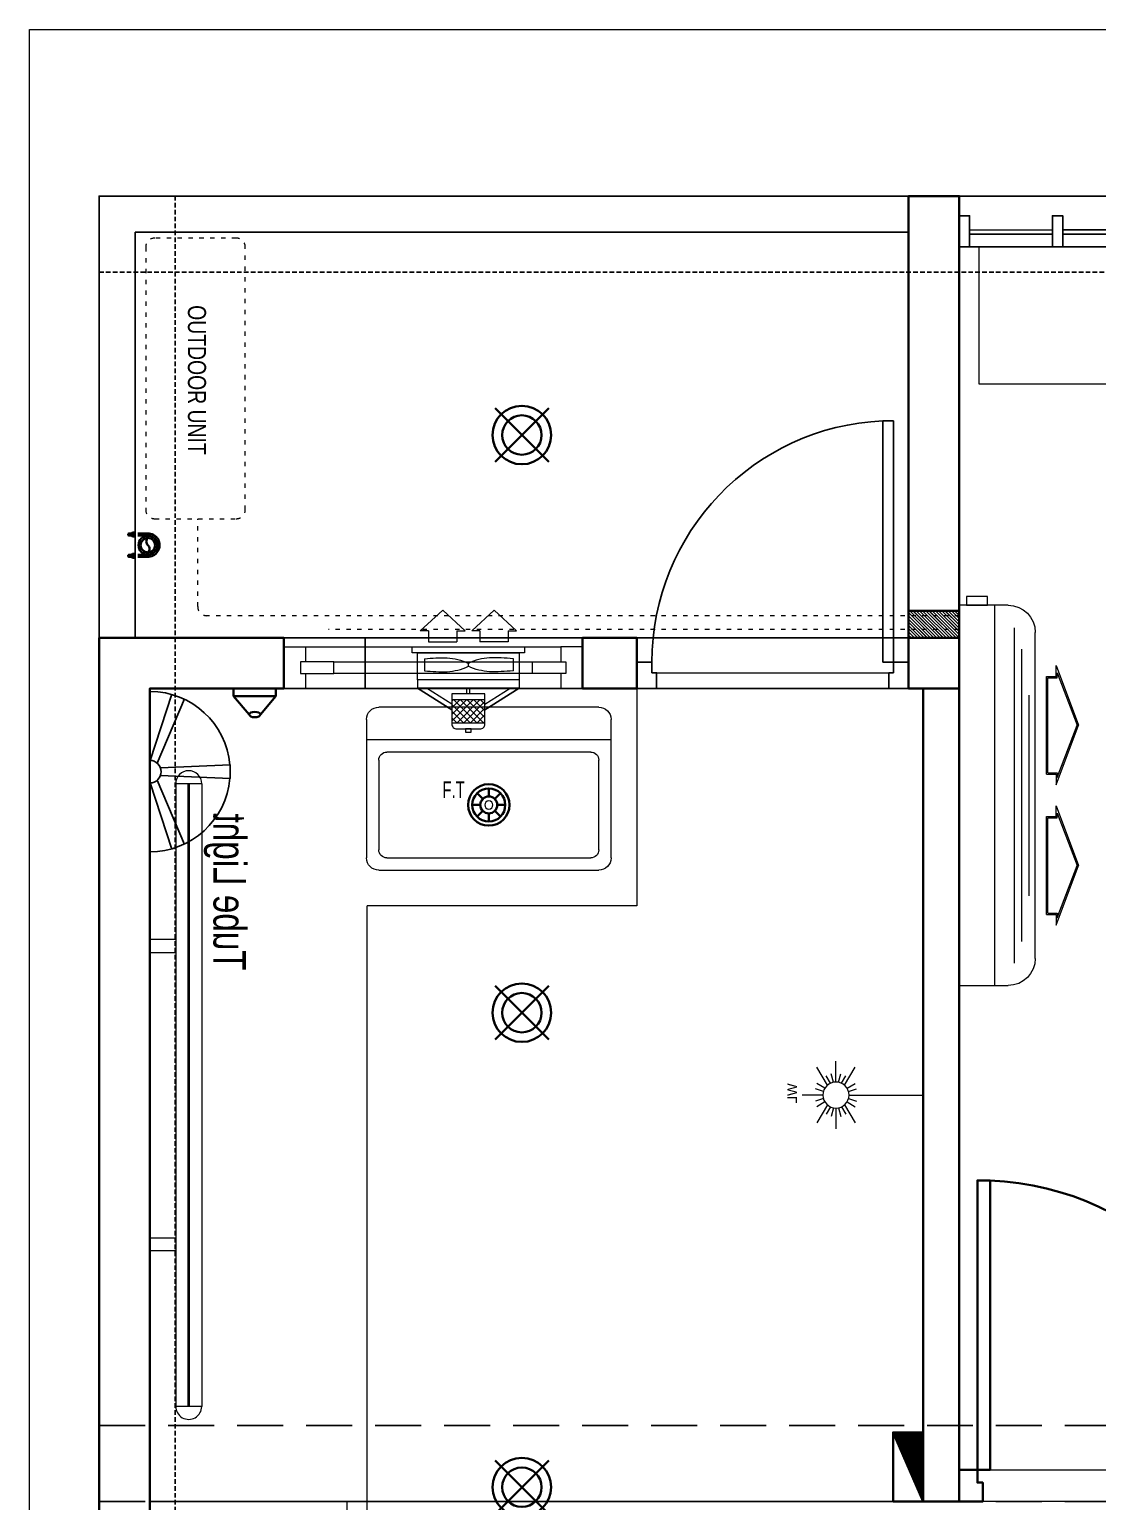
# Model space of a CAD drawing. Header units: millimetres. Extents: x 27934 to 36193, y -8056 to 1263.
# Drawn here: x 27934 to 30883, y -2802 to 1263 of the extents above; entities that cross this region are included whole.
import ezdxf

# ---------------------------------------------------------------- set-up
doc = ezdxf.new("R2010")
doc.units = ezdxf.units.MM
doc.header["$MEASUREMENT"] = 0
for name, pattern in [('ACAD_ISO03W100', [30, 12, -18]), ('DASHED', [0.75, 0.5, -0.25]), ('X-Type B1_lower NEW$0$HIDDENX2', [19.05, 12.7, -6.35])]:
    doc.linetypes.add(name, pattern=pattern)
for name, color, linetype in [('_Balcony', 25, 'Continuous'), ('_CarpetFSI', 191, 'Continuous'), ('_Door', 114, 'Continuous'), ('_ResiFSI', 190, 'Continuous'), ('_Window', 115, 'Continuous'), ('A-DOOR', 6, 'Continuous'), ('A-WINDOW', 3, 'Continuous'), ('BEAM', 7, 'X-Type B1_lower NEW$0$HIDDENX2'), ('HI-WALL UNIT', 184, 'Continuous'), ('I-ELEC-POWR-SYMB', 7, 'Continuous'), ('Pantry 1', 4, 'Continuous')]:
    doc.layers.add(name, color=color, linetype=linetype)
for name, color, linetype, lineweight in [('_MAA_Fixture_Kitchen', 253, 'Continuous', 9), ('_MAA_Spec_Furniture', 251, 'Continuous', 13), ('A-GLAZ', 54, 'Continuous', 5), ('A-GLAZ-FRAM', 74, 'Continuous', 5), ('door', 102, 'Continuous', 0), ('FUR', 9, 'Continuous', 9), ('OUTER', 6, 'Continuous', 35), ('PP-OUTER', 8, 'Continuous', 30), ('PP-ROOM 1', 8, 'Continuous', 30), ('PP-ROOM 3', 8, 'Continuous', 30), ('PP-ROOM 4', 8, 'Continuous', 30), ('PP-TOILET 1', 8, 'Continuous', 30), ('SAG RAG', 252, 'Continuous', 0), ('SH - ANGLE SUPPORT', 7, 'Continuous', 30), ('SH - CWS', 180, 'Continuous', 30), ('SH-CEILING ROSE', 150, 'Continuous', 30), ('SH-Ele-Ceiling Light', 4, 'Continuous', 20), ('SH-Ele-EX fan', 3, 'Continuous', 20), ('SH-Ele-TUBE LIGHT', 5, 'Continuous', 5), ('SH-Ele-Wall light', 6, 'Continuous', 20), ('SH-SLEEVE FOR AC', 170, 'DASHED', 5), ('WALL', 8, 'Continuous', 30), ('WALL A', 7, 'Continuous', 5), ('walls', 211, 'Continuous', 30)]:
    doc.layers.add(name, color=color, linetype=linetype, lineweight=lineweight)
doc.styles.add('ING-DIM', font='swisscl.ttf')
doc.styles.add('S2', font='romans.shx', dxfattribs={"width": 0.65, "height": 4})
doc.styles.get("Standard").update_dxf_attribs({"font": 'Arial.ttf'})
doc.styles.add('X-CORE NEW2$0$DIMTEXT', font='Romans.shx', dxfattribs={"width": 0.8})

# ---------------------------------------------------------------- blocks, each defined once
blk = doc.blocks.new('DOOR')
for points in [[(-31634800.7, -21511672), (-31634888.2, -21511672), (-31634888.2, -21511737), (-31634835.7, -21511737), (-31634835.7, -21511722), (-31634800.7, -21511722)], [(-31634800.7, -21511722), (-31634001.4, -21511722), (-31634001.5, -21511757), (-31634800.7, -21511757)], [(-31634800.7, -21512572), (-31634888.2, -21512572), (-31634888.2, -21512507), (-31634835.7, -21512507), (-31634835.7, -21512522), (-31634800.7, -21512522)]]:
    blk.add_lwpolyline(points, close=True)
at = {"color": 251}
blk.add_arc((-31634800.7, -21511722), 800, 270, 357.4925, dxfattribs=at)
at = {"layer": 'door'}
blk.add_line((-31634888.2, -21512572, 0), (-31634888.2, -21511672, 0), dxfattribs=at)
blk = doc.blocks.new('Tube Light')
at = {"layer": 'SH-Ele-TUBE LIGHT', "color": 5}
for p, q in [((-2788056.3, -928262.8), (-2789784.3, -928262.8)), ((-2789784.3, -928262.8), (-2789784.3, -928334.8)), ((-2788056.3, -928262.8), (-2788056.3, -928334.8)), ((-2788056.3, -928334.8), (-2789784.3, -928334.8)), ((-2789352.3, -928334.8), (-2789352.3, -928406.8)), ((-2789316.3, -928406.8), (-2789316.3, -928334.8)), ((-2788524.3, -928406.8), (-2788524.3, -928334.8)), ((-2788488.3, -928334.8), (-2788488.3, -928406.8)), ((-2789352.3, -928406.8), (-2789316.3, -928406.8)), ((-2788488.3, -928406.8), (-2788524.3, -928406.8))]:
    blk.add_line(p, q, dxfattribs=at)
at = {"layer": 'SH-Ele-TUBE LIGHT', "color": 4, "lineweight": 0, "const_width": 7.5}
blk.add_lwpolyline([(-2789784.3, -928298.8), (-2788056.3, -928298.8)], dxfattribs=at)
at = {"layer": 'SH-Ele-TUBE LIGHT', "color": 5, "extrusion": (0, 0, -1)}
for centre, start_param, end_param in [((-2789784.3, -928298.8), 0.785398, 3.926991), ((-2788056.3, -928298.8), 3.926991, 7.068583)]:
    blk.add_ellipse(centre, major_axis=(25.5, -25.5), ratio=1, start_param=start_param, end_param=end_param, dxfattribs=at)
at = {"layer": 'SH-Ele-TUBE LIGHT', "color": 5, "insert": (-2788574.8, -928140.1), "char_height": 90, "attachment_point": 1, "style": 'ING-DIM'}
blk.add_mtext_dynamic_manual_height_columns('Tube Light', width=489.045, gutter_width=25, heights=[0], dxfattribs=at)
blk = doc.blocks.new('bulb')
at = {"layer": 'SH-Ele-Wall light', "lineweight": 20}
for p, q in [((24298.93, -13831.36), (24298.93, -13825.72)), ((24296.25, -13832.58), (24291.35, -13829.71)), ((24297.05, -13831.89), (24295.76, -13829.72)), ((24298, -13831.48), (24297.24, -13829.31)), ((24299.86, -13831.48), (24300.62, -13829.31)), ((24300.81, -13831.89), (24302.1, -13829.72)), ((24301.61, -13832.58), (24306.51, -13829.71)), ((24295.44, -13834.22), (24293.12, -13833.64)), ((24295.7, -13833.43), (24293.69, -13832.25)), ((24302.16, -13833.43), (24304.17, -13832.25)), ((24302.42, -13834.22), (24304.74, -13833.64)), ((24295.38, -13834.91), (24289.74, -13834.91)), ((24296.25, -13837.24), (24291.35, -13840.11)), ((24295.44, -13835.6), (24293.12, -13836.19)), ((24295.7, -13836.39), (24293.69, -13837.57)), ((24297.05, -13837.93), (24295.76, -13840.1)), ((24298, -13838.34), (24297.24, -13840.51)), ((24298.93, -13838.46), (24298.93, -13858.61)), ((24299.86, -13838.34), (24300.62, -13840.51)), ((24300.81, -13837.93), (24302.1, -13840.1)), ((24301.61, -13837.24), (24306.51, -13840.11)), ((24302.16, -13836.39), (24304.17, -13837.57)), ((24302.42, -13835.6), (24304.74, -13836.19)), ((24302.48, -13834.91), (24308.12, -13834.91)), ((24287.97, -13858.61), (24309.89, -13858.61))]:
    blk.add_line(p, q, dxfattribs=at)
blk.add_circle((24298.93, -13834.91), 3.55, dxfattribs=at)
at = {"layer": 'SH-Ele-Wall light', "color": 7}
blk.add_text('WL', height=2.613, rotation=0, dxfattribs=at).set_placement((24295.73, -13824.25))
blk = doc.blocks.new('GHGHGHGHG')
at = {"layer": 'SH-Ele-EX fan', "linetype": 'Continuous', "ltscale": 500}
h = blk.add_hatch(dxfattribs=at)
h.set_pattern_fill('ANSI37', color=186, scale=50, style=0)
h.paths.add_polyline_path([(420432.4, -531717), (420432.4, -531686.2), (420388.5, -531686.2), (420388.5, -531717)])
at = {"layer": 'SH-Ele-EX fan', "color": 214, "ltscale": 9}
for p, q in [((420346.5, -531594.2), (420376.3, -531566.8)), ((420406, -531594.2), (420376.3, -531566.8)), ((420414.9, -531594.2), (420444.6, -531566.8)), ((420474.4, -531594.2), (420444.6, -531566.8)), ((420357.5, -531594.2), (420346.5, -531594.2)), ((420357.5, -531594.2), (420357.5, -531609.1)), ((420395.1, -531594.2), (420406, -531594.2)), ((420395.1, -531594.2), (420395.1, -531609.1)), ((420425.8, -531594.2), (420414.9, -531594.2)), ((420425.8, -531594.2), (420425.8, -531609.1)), ((420463.4, -531594.2), (420463.4, -531609.1)), ((420463.4, -531594.2), (420474.4, -531594.2)), ((420357.5, -531609.1), (420395.1, -531609.1)), ((420463.4, -531609.1), (420425.8, -531609.1)), ((420478, -531659.5), (420478, -531670.6))]:
    blk.add_line(p, q, dxfattribs=at)
at = {"layer": 'SH-Ele-EX fan', "color": 214, "linetype": 'Continuous', "ltscale": 150}
for p, q in [((420350.3, -531647.5), (420350.3, -531631.6)), ((420410.5, -531641.6), (420410.5, -531637.6)), ((420468.6, -531631.6), (420468.6, -531647.5)), ((420342.9, -531659.5), (420342.9, -531670.6)), ((420342.9, -531670.6), (420478, -531670.6)), ((420342.9, -531670.6), (420388.5, -531699.4)), ((420388.5, -531699.4), (420342.9, -531670.6)), ((420388.5, -531692), (420354.7, -531670.6)), ((420408.3, -531678.3), (420408.3, -531670.6)), ((420412.6, -531678.3), (420412.6, -531670.6)), ((420478, -531670.6), (420432.4, -531699.4)), ((420432.4, -531699.4), (420478, -531670.6)), ((420432.4, -531692), (420466.2, -531670.6))]:
    blk.add_line(p, q, dxfattribs=at)
at = {"layer": 'SH-Ele-EX fan', "color": 7, "linetype": 'Continuous', "ltscale": 150}
for p, q in [((420388.5, -531686.2), (420432.4, -531686.2)), ((420388.5, -531717), (420432.4, -531717))]:
    blk.add_line(p, q, dxfattribs=at)
at = {"layer": 'SH-Ele-EX fan', "color": 214, "linetype": 'Continuous', "ltscale": 150}
for points in [[(420335.7, -531623.5), (420485.2, -531623.5), (420485.2, -531615.7), (420335.7, -531615.7)], [(420342.9, -531659.5), (420478, -531659.5), (420478, -531623.5), (420342.9, -531623.5)], [(420406.7, -531724.9), (420414.2, -531724.9), (420414.2, -531729), (420406.7, -531729)]]:
    blk.add_lwpolyline(points, close=True, dxfattribs=at)
blk.add_lwpolyline([(420388.5, -531678.3), (420432.4, -531678.3), (420432.4, -531718.4, -0.414214), (420425.9, -531724.9), (420395, -531724.9, -0.414214), (420388.5, -531718.4)], format="xyb", close=True, dxfattribs=at)
for points in [[(420350.3, -531631.6), (420362.3, -531630.6), (420381.9, -531628.8), (420401.1, -531633.1), (420410.5, -531637.8)], [(420350.3, -531647.5), (420362.3, -531648.4), (420381.9, -531650.3), (420401.1, -531646), (420410.5, -531641.6)], [(420468.6, -531631.6), (420458.6, -531630.6), (420439, -531628.8), (420419.8, -531633.1), (420410.5, -531637.8)], [(420468.6, -531647.5), (420458.6, -531648.4), (420439, -531650.3), (420419.8, -531646), (420410.5, -531641.6)]]:
    blk.add_open_spline(points, degree=3, knots=[0, 0, 0, 0, 12.206583, 23.888139, 23.888139, 23.888139, 23.888139], dxfattribs=at)
blk = doc.blocks.new('ghfhghfg')
at = {"layer": 'SH-Ele-Ceiling Light', "color": 174, "lineweight": 30}
for p, q in [((44167637.3, -197508.7), (44167637.3, -197223)), ((44167780.2, -197365.8), (44167494.4, -197365.8))]:
    blk.add_line(p, q, dxfattribs=at)
blk.add_circle((44167637.3, -197365.8), 110.1, dxfattribs=at)
at = {"layer": 'SH-Ele-Ceiling Light', "color": 4, "lineweight": 30}
blk.add_circle((44167637.3, -197365.8), 74.1, dxfattribs=at)
blk = doc.blocks.new('hghghghgh')
at = {"layer": 'SH-CEILING ROSE', "linetype": 'Continuous'}
for p, q in [((-359.12, 3797.89), (-362.08, 3794.4)), ((-356.99, 3797.89), (-354.03, 3794.4)), ((-362.08, 3792.94), (-362.08, 3794.4)), ((-362.08, 3794.4), (-354.03, 3794.4)), ((-362.08, 3792.94), (-354.03, 3792.94)), ((-354.03, 3794.4), (-354.03, 3792.94))]:
    blk.add_line(p, q, dxfattribs=at)
blk.add_ellipse((-358.05, 3797.89), major_axis=(-1.06, 0), ratio=0.4924, dxfattribs=at)
blk = doc.blocks.new('A$C64614524')
at = {"layer": 'SAG RAG', "lineweight": 0}
for p, q in [((-8.52, 0), (8.52, 0)), ((-10.4, -1.66), (0, -5.58)), ((-8.52, -1.66), (-10.4, -1.66)), ((-9.12, -1.89), (0, -5.33)), ((-8.29, -1.89), (-9.12, -1.89)), ((-8.52, 0), (-8.52, -1.66)), ((-8.29, -0.23), (8.29, -0.23)), ((-8.29, -0.23), (-8.29, -1.89)), ((10.4, -1.66), (0, -5.58)), ((9.12, -1.89), (0, -5.33)), ((8.29, -0.23), (8.29, -1.89)), ((8.29, -1.89), (9.12, -1.89)), ((8.52, 0), (8.52, -1.66)), ((8.52, -1.66), (10.4, -1.66))]:
    blk.add_line(p, q, dxfattribs=at)
blk = doc.blocks.new('ERTRTRTRTRTRT')
at = {"layer": 'HI-WALL UNIT', "color": 8, "lineweight": 0}
for p, q in [((-31232253.2, -21984704, 0), (-31231203.2, -21984704, 0)), ((-31232253.2, -21984839, 0), (-31232253.2, -21984704, 0)), ((-31231203.2, -21984704, 0), (-31231203.2, -21984839, 0)), ((-31232277.1, -21984781.6, 0), (-31232277.1, -21984724, 0)), ((-31232277.1, -21984724, 0), (-31232253.2, -21984724, 0)), ((-31232253.2, -21984724, 0), (-31232253.2, -21984781.6, 0)), ((-31232253.2, -21984781.6, 0), (-31232277.1, -21984781.6, 0)), ((-31231203.2, -21984802, 0), (-31232253.2, -21984802, 0)), ((-31232191.3, -21984855.4, 0), (-31231265.2, -21984855.4, 0)), ((-31232132.1, -21984875.8, 0), (-31231324.4, -21984875.8, 0)), ((-31232005.4, -21984896.3, 0), (-31231451.1, -21984896.3, 0)), ((-31231278.2, -21984914, 0), (-31232178.2, -21984914, 0))]:
    blk.add_line(p, q, dxfattribs=at)
for centre, start, end in [((-31232178.2, -21984839, 0), 180, 270), ((-31231278.2, -21984839, 0), 270, 0)]:
    blk.add_arc(centre, 75, start, end, dxfattribs=at)
at = {"layer": 'HI-WALL UNIT', "xscale": -15.84481338223536, "yscale": 15.84481338223536, "zscale": 15.84481338316491}
for p in [(-31231921.8, -21984944.9, 0), (-31231534.8, -21984944.9, 0)]:
    blk.add_blockref('A$C64614524', p, dxfattribs=at)
blk = doc.blocks.new('*U224')
at = {"lineweight": 0}
for p, q in [((2.34, 2.25), (29.94, 2.25)), ((5.4, 0.63), (26.88, 0.63)), ((26.88, -0.63), (5.4, -0.63)), ((29.94, -2.25), (2.34, -2.25))]:
    blk.add_line(p, q, dxfattribs=at)
at = {"layer": 'A-GLAZ-FRAM', "lineweight": 0}
for points in [[(0, 2.25), (0, -2.25), (2.34, -2.25), (2.34, -0.63), (1.8, -0.63), (1.8, 0.63), (2.34, 0.63), (2.34, 2.25)], [(32.28, 2.25), (32.28, -2.25), (29.94, -2.25), (29.94, -0.63), (30.48, -0.63), (30.48, 0.63), (29.94, 0.63), (29.94, 2.25)], [(1.8, -0.63), (1.8, 0.63), (5.4, 0.63), (5.4, -0.63)], [(30.48, -0.63), (30.48, 0.63), (26.88, 0.63), (26.88, -0.63)]]:
    blk.add_lwpolyline(points, close=True, dxfattribs=at)
blk = doc.blocks.new('*U220')
for points in [[(0, -0.583), (0, 0.583), (0.867, 0.583), (0.867, -0.117), (0.667, -0.117), (0.667, -0.583)], [(12, -0.583), (12, 0.583), (11.133, 0.583), (11.133, -0.117), (11.333, -0.117), (11.333, -0.583)], [(11.333, -0.583), (11.333, -11.241), (10.867, -11.24), (10.867, -0.583)]]:
    blk.add_lwpolyline(points, close=True)
at = {"color": 251}
blk.add_arc((11.333, -0.583), 10.667, 180, 267.49251, dxfattribs=at)
blk = doc.blocks.new('Sink-single - 30 in top')
at = {"layer": 'FUR', "lineweight": 0}
blk.add_line((-15, -3.999996), (15, -3.999996), dxfattribs=at)
for points in [[(-13.5, 0), (13.5, 0)], [(-15, -18.499996), (-15, -1.5)], [(15, -1.5), (15, -18.499996)], [(-13.5, -17.499996), (-13.5, -6.499996)], [(-12.5, -5.499996), (12.5, -5.499996)], [(13.5, -6.499996), (13.5, -17.499996)], [(12.5, -18.499996), (-12.5, -18.499996)], [(13.5, -19.999996), (-13.5, -19.999996)]]:
    blk.add_lwpolyline(points, dxfattribs=at)
for radius in [1, 0.5]:
    blk.add_circle((0, -11.999996), radius, dxfattribs=at)
for centre, radius, start, end in [((-13.5, -1.5), 1.5, 90, 180), ((13.5, -1.5), 1.5, 0, 90), ((-12.5, -6.499996), 1, 90, 180), ((12.5, -6.499996), 1, 0, 90), ((-12.5, -17.499996), 1, 180, 270), ((12.5, -17.499996), 1, 270, 0), ((-13.5, -18.499996), 1.5, 180, 270), ((13.5, -18.499996), 1.5, 270, 0)]:
    blk.add_arc(centre, radius, start, end, dxfattribs=at)
blk = doc.blocks.new('fan wall mounted')
at = {"layer": 'I-ELEC-POWR-SYMB'}
for p, q in [((9645.529, -3.064), (9645.562, -13.864)), ((9645.558, -7.706), (9647.026, -3.251)), ((9646.035, -7.886), (9647.868, -3.568)), ((9646.259, -8.209), (9650.946, -8.014)), ((9646.259, -8.719), (9650.946, -8.914)), ((9650.946, -8.014), (9650.946, -8.914)), ((9645.558, -9.221), (9647.026, -13.676)), ((9646.035, -9.042), (9647.868, -13.36))]:
    blk.add_line(p, q, dxfattribs=at)
for radius, start, end in [(5.4, 4.77206, 90.17143), (0.758, 270.17143, 90.17143), (5.4, 270.17143, 355.22829)]:
    blk.add_arc((9645.546, -8.464), radius, start, end, dxfattribs=at)
blk = doc.blocks.new('SB')
at = {"layer": 'walls'}
h = blk.add_hatch(dxfattribs=at)
h.set_pattern_fill('ANSI31', color=256, scale=12.861557)
h.set_pattern_definition([(45, (-3439590.8567, -8882.2675), (-1.1368117662, 1.1368117662), [])])
h.paths.add_polyline_path([(264793.5, -7326.6), (264793.5, -6988.1), (264647.1, -6988.1)])
blk.add_line((264647.1, -6988.1), (264793.5, -7326.6), dxfattribs=at)
blk.add_lwpolyline([(264647.1, -7326.6), (264793.5, -7326.6), (264793.5, -6988.1), (264647.1, -6988.1)], close=True, dxfattribs=at)
blk = doc.blocks.new('ft')
at = {"layer": 'Pantry 1', "color": 4, "lineweight": 30}
for p, q in [((375736.56, 228355.42), (375736.56, 228356.3)), ((375735.91, 228355.15), (375735.29, 228355.77)), ((375737.22, 228355.15), (375737.84, 228355.77)), ((375735.64, 228354.5), (375734.76, 228354.5)), ((375735.91, 228353.85), (375735.29, 228353.23)), ((375736.56, 228353.58), (375736.56, 228352.7)), ((375737.22, 228353.85), (375737.84, 228353.23)), ((375737.49, 228354.5), (375738.36, 228354.5))]:
    blk.add_line(p, q, dxfattribs=at)
for radius in [2.25, 1.8, 0.923]:
    blk.add_circle((375736.56, 228354.5), radius, dxfattribs=at)
at = {"layer": 'Pantry 1', "color": 4, "linetype": 'Continuous', "lineweight": 13, "insert": (375733.96, 228357.06), "char_height": 1.8002, "attachment_point": 3, "style": 'S2'}
blk.add_mtext_dynamic_manual_height_columns('{\\fArial|b0|i0|c0|p0;F.T}', width=3.3878, gutter_width=20, heights=[0], dxfattribs=at)
blk = doc.blocks.new('*X195')
at = {"color": 0}
for p, q in [((113.6, 341.5), (113.7, 341.6)), ((113.7, 341.4), (114.3, 342)), ((113.8, 341.4), (114.3, 341.8)), ((113.9, 341.3), (114.3, 341.7)), ((114, 341.2), (114.3, 341.5)), ((114.1, 341.1), (114.3, 341.3)), ((114.2, 341), (114.3, 341.1)), ((114.3, 340.9), (114.3, 340.9))]:
    blk.add_line(p, q, dxfattribs=at)
blk = doc.blocks.new('ytryrtyy')
at = {"layer": 'SH - ANGLE SUPPORT'}
for p, q in [((296251.24, -87330.58, 0), (296251.19, -87330.63, 0)), ((296251.19, -87330.63, 0), (296251.19, -87330.77, 0)), ((296251.24, -87330.58, 0), (296251.61, -87330.58, 0)), ((296251.66, -87330.46, 0), (296251.61, -87330.51, 0)), ((296251.61, -87330.51, 0), (296251.61, -87330.88, 0)), ((296251.9, -87330.46, 0), (296251.66, -87330.46, 0)), ((296251.71, -87330.63, 0), (296251.9, -87330.63, 0)), ((296251.92, -87330.44, 0), (296251.9, -87330.46, 0)), ((296251.9, -87330.46, 0), (296251.9, -87330.94, 0)), ((296251.96, -87330.44, 0), (296251.92, -87330.44, 0)), ((296253.41, -87330.58, 0), (296252.26, -87330.58, 0)), ((296253.05, -87330.58, 0), (296253.05, -87330.82, 0)), ((296251.24, -87330.82, 0), (296251.19, -87330.77, 0)), ((296251.24, -87330.82, 0), (296251.61, -87330.82, 0)), ((296251.66, -87330.93, 0), (296251.61, -87330.88, 0)), ((296251.9, -87330.93, 0), (296251.66, -87330.93, 0)), ((296251.9, -87330.77, 0), (296251.72, -87330.77, 0)), ((296251.92, -87330.96, 0), (296251.9, -87330.94, 0)), ((296251.96, -87330.96, 0), (296251.92, -87330.96, 0)), ((296253.4, -87330.82, 0), (296252.26, -87330.82, 0)), ((296251.24, -87332.94, 0), (296251.19, -87332.99, 0)), ((296251.19, -87332.99, 0), (296251.19, -87333.13, 0)), ((296251.24, -87333.18, 0), (296251.19, -87333.13, 0)), ((296251.24, -87332.94, 0), (296251.61, -87332.94, 0)), ((296251.24, -87333.18, 0), (296251.61, -87333.18, 0)), ((296251.66, -87332.82, 0), (296251.61, -87332.88, 0)), ((296251.61, -87332.88, 0), (296251.61, -87333.24, 0)), ((296251.66, -87333.29, 0), (296251.61, -87333.24, 0)), ((296251.9, -87332.82, 0), (296251.66, -87332.82, 0)), ((296251.9, -87333.29, 0), (296251.66, -87333.29, 0)), ((296251.71, -87332.99, 0), (296251.9, -87332.99, 0)), ((296251.9, -87333.13, 0), (296251.72, -87333.13, 0)), ((296251.92, -87332.8, 0), (296251.9, -87332.82, 0)), ((296251.9, -87332.82, 0), (296251.9, -87333.3, 0)), ((296251.92, -87333.32, 0), (296251.9, -87333.29, 0)), ((296251.96, -87332.8, 0), (296251.92, -87332.8, 0)), ((296251.96, -87333.32, 0), (296251.92, -87333.32, 0)), ((296253.36, -87332.94, 0), (296252.26, -87332.94, 0)), ((296253.37, -87333.18, 0), (296252.26, -87333.18, 0)), ((296253.05, -87333.18, 0), (296253.05, -87332.94, 0))]:
    blk.add_line(p, q, dxfattribs=at)
for centre, radius, start, end in [((296250.96, -87330.6, 0), 0.245, 338.1121, 349.057), ((296251.15, -87330.64, 0), 0.101, 294.835, 340.1048), ((296251.65, -87330.92, 0), 0.518, 139.0723, 148.8099), ((296251.69, -87330.94, 0), 0.518, 135.5118, 148.8099), ((296251.12, -87330.66, 0), 0.194, 306.9055, 346.8201), ((296251.69, -87330.97, 0), 0.46, 122.862, 145.7036), ((296251.22, -87330.67, 0), 0.193, 307.8259, 346.7878), ((296251.79, -87330.97, 0), 0.456, 120.4056, 145.5622), ((296251.74, -87330.97, 0), 0.359, 111.2252, 139.0426), ((296251.76, -87330.46, 0), 0.176, 210.7439, 254.2077), ((296251.76, -87330.8, 0), 0.176, 105.7923, 149.5399), ((296251.74, -87330.62, 0), 0.151, 215.4061, 262.7073), ((296252.81, -87330.91, 0), 0.474, 135.9279, 169.5546), ((296252.96, -87330.91, 0), 0.474, 135.9279, 169.5546), ((296253.1, -87330.91, 0), 0.474, 135.9279, 169.5546), ((296253.25, -87330.91, 0), 0.474, 135.9279, 169.5546), ((296252.34, -87330.49, 0), 0.645, 329.3307, 352.4088), ((296253.34, -87331.88, 0), 1.3, 268.428, 93.3999), ((296251.23, -87330.69, 0), 0.245, 327.8401, 349.057), ((296251.76, -87330.94, 0), 0.176, 105.7923, 149.2561), ((296253.34, -87331.88, 0), 1.06, 268.428, 93.3999), ((296250.96, -87332.96, 0), 0.245, 338.1121, 349.057), ((296251.15, -87333, 0), 0.101, 294.835, 340.1048), ((296251.65, -87333.28, 0), 0.518, 139.0723, 148.8099), ((296251.69, -87333.3, 0), 0.518, 135.5118, 148.8099), ((296251.12, -87333.02, 0), 0.194, 306.9055, 346.8201), ((296251.69, -87333.33, 0), 0.46, 122.862, 145.7036), ((296251.22, -87333.03, 0), 0.193, 307.8259, 346.7878), ((296251.79, -87333.33, 0), 0.456, 120.4056, 145.5622), ((296251.23, -87333.05, 0), 0.245, 327.8401, 349.057), ((296251.74, -87333.33, 0), 0.359, 111.2252, 139.0426), ((296251.76, -87332.82, 0), 0.176, 210.7439, 254.2077), ((296251.76, -87333.16, 0), 0.176, 105.7923, 149.5399), ((296251.74, -87332.98, 0), 0.151, 215.4061, 262.7073), ((296251.76, -87333.3, 0), 0.176, 105.7923, 149.2561), ((296252.81, -87332.85, 0), 0.474, 190.4454, 224.0721), ((296252.96, -87332.85, 0), 0.474, 190.4454, 224.0721), ((296253.1, -87332.85, 0), 0.474, 190.4454, 224.0721), ((296253.25, -87332.85, 0), 0.474, 190.4454, 224.0721), ((296252.34, -87333.27, 0), 0.645, 7.5912, 30.6693)]:
    blk.add_arc(centre, radius, start, end, dxfattribs=at)
at = {"layer": 'SH - ANGLE SUPPORT', "xscale": 0.1261136599943995, "yscale": 0.1261136599943995, "zscale": 0.1261136599943995, "rotation": 180}
for p in [(296266.03, -87287.56, 0), (296266.03, -87287.71, 0), (296266.03, -87289.92, 0), (296266.03, -87290.07, 0)]:
    blk.add_blockref('*X195', p, dxfattribs=at)
blk = doc.blocks.new('FGDFGRTERT')
at = {"layer": 'SH - CWS', "linetype": 'Continuous', "lineweight": 30, "ltscale": 150}
for radius in [26, 20]:
    blk.add_circle((-154829.3, -232389.8), radius, dxfattribs=at)
for centre, start, end in [((-154839.3, -232398.9), 42.4277, 137.5723), ((-154819.3, -232380.7), 222.4277, 317.5723)]:
    blk.add_arc(centre, 13.5, start, end, dxfattribs=at)
blk = doc.blocks.new('ACD')
at = {"layer": 'SH - CWS', "linetype": 'Continuous', "lineweight": 30, "ltscale": 150}
for radius in [26, 20]:
    blk.add_circle((-31638243.4, -21506936.2), radius, dxfattribs=at)
for centre, start, end in [((-31638234.3, -21506926.2), 132.428, 227.5726), ((-31638252.5, -21506946.1), 312.428, 47.5726)]:
    blk.add_arc(centre, 13.5, start, end, dxfattribs=at)
at = {"layer": 'SH - CWS', "extrusion": (0, 0, -1), "zscale": -1, "rotation": 269.9997464970891}
blk.add_blockref('FGDFGRTERT', (31870632.5, -21661766.5), dxfattribs=at)
blk = doc.blocks.new('W344')
at = {"layer": 'A-WINDOW'}
for p, q in [((1156.56, 295.388), (1154.56, 295.388)), ((1162.314, 295.388), (1156.81, 295.388)), ((1164.564, 295.388), (1162.564, 295.388)), ((1156.56, 295.288), (1154.56, 295.288)), ((1162.314, 295.288), (1156.81, 295.288)), ((1164.564, 295.288), (1162.564, 295.288))]:
    blk.add_line(p, q, dxfattribs=at)
for points in [[(1154.31, 295.696), (1154.56, 295.696), (1154.56, 294.946), (1154.31, 294.946)], [(1156.56, 295.692), (1156.81, 295.692), (1156.81, 294.942), (1156.56, 294.942)], [(1162.314, 295.692), (1162.564, 295.692), (1162.564, 294.942), (1162.314, 294.942)], [(1164.564, 295.692), (1164.814, 295.692), (1164.814, 294.942), (1164.564, 294.942)]]:
    blk.add_lwpolyline(points, close=True, dxfattribs=at)

msp = doc.modelspace()

# ---------------------------------------------------------------- hatches: boundary and pattern name
at = {"layer": 'SH-SLEEVE FOR AC', "linetype": 'Continuous', "ltscale": 0.6}
h = msp.add_hatch(dxfattribs=at)
h.set_pattern_fill('ANSI31', color=1, scale=50, angle=90)
h.set_pattern_definition([(135, (9686596.4347, 52743973.4385), (-4.4194173824, -4.4194173824), [])])
h.paths.add_polyline_path([(30361.2, -416.8), (30361.2, -341.8), (30501.2, -341.8), (30501.2, -416.8)])
h = msp.add_hatch(dxfattribs=at)
h.set_pattern_fill('ANSI31', color=1, scale=50, angle=90)
h.set_pattern_definition([(135, (-21931030.272, 31232301.446), (-4.4194173824, -4.4194173824), [])])
h.paths.add_polyline_path([(30361.2, -416.8), (30361.2, -341.8), (30501.2, -341.8), (30501.2, -416.8)])

# ---------------------------------------------------------------- linework, layer by layer
at = {"layer": '_Balcony'}
for points in [[(30361.2, 803.2), (28126.2, 803.2), (28126.2, -416.8), (30361.2, -416.8)], [(30361.2, 803.2), (28126.2, 803.2), (28126.2, -416.8), (28226.2, -416.8), (28226.2, 703.2), (30361.2, 703.2)]]:
    msp.add_lwpolyline(points, close=True, dxfattribs=at)
at = {"layer": '_CarpetFSI'}
msp.add_lwpolyline([(35261.2, -4896.8), (33851.2, -4896.8), (33851.2, -2701.8), (34786.2, -2701.8), (34786.2, -416.8), (33936.2, -416.8), (33936.2, 663.2), (30501.2, 663.2), (30501.2, -556.8), (28266.2, -556.8), (28266.2, -7641.8), (35261.2, -7641.8)], close=True, dxfattribs=at)
at = {"layer": '_Door'}
msp.add_lwpolyline([(30361.2, -416.8), (29611.2, -416.8), (29611.2, -556.8), (30361.2, -556.8)], close=True, dxfattribs=at)
msp.add_lwpolyline([(30361.2, -416.8), (29611.2, -416.8), (29611.2, -556.8), (30361.2, -556.8)], close=True, dxfattribs=at)
at = {"layer": '_MAA_Fixture_Kitchen'}
for points in [[(28266.2, -2801.8), (28266.2, -3401.8), (28866.2, -3401.8), (28866.2, -2801.8)], [(28866.2, -3401.8), (28866.2, -2801.8), (28810.5, -2801.8), (28810.5, -3401.8)]]:
    msp.add_lwpolyline(points, close=True, dxfattribs=at)
at = {"layer": '_MAA_Spec_Furniture', "color": 253, "linetype": 'ACAD_ISO03W100', "true_color": 0x999999}
msp.add_lwpolyline([(28530, -63), (28530, 662, 0.414214), (28505, 687), (28280, 687, 0.414214), (28255, 662), (28255, -63, 0.414214), (28280, -88), (28505, -88, 0.414214)], format="xyb", close=True, dxfattribs=at)
at = {"layer": '_MAA_Spec_Furniture', "linetype": 'ACAD_ISO03W100'}
msp.add_lwpolyline([(30501.2, -355.6), (28423.5, -355.6, -0.414214), (28398.5, -330.6), (28398.5, -88)], format="xyb", dxfattribs=at)
at = {"layer": '_MAA_Spec_Furniture', "color": 150, "linetype": 'ACAD_ISO03W100'}
msp.add_lwpolyline([(30501.2, -394.2), (28759.5, -394.2)], dxfattribs=at)
at = {"layer": '_ResiFSI'}
msp.add_lwpolyline([(33991.2, -2841.8), (34926.2, -2841.8), (34926.2, -276.8), (34076.2, -276.8), (34076.2, 803.2), (28126.2, 803.2), (28126.2, -7781.8), (35401.2, -7781.8), (35401.2, -4756.8), (33991.2, -4756.8)], close=True, dxfattribs=at)
at = {"layer": '_Window'}
for points in [[(29611.2, -416.8), (28636.2, -416.8), (28636.2, -556.8), (29611.2, -556.8)], [(29611.2, -416.8), (28861.2, -416.8), (28861.2, -556.8), (29611.2, -556.8)]]:
    msp.add_lwpolyline(points, close=True, dxfattribs=at)
at = {"layer": 'BEAM'}
for p, q in [((28126.2, 803.2), (28126.2, -7781.8)), ((28126.2, 803.2), (34926.2, 803.2)), ((28336.2, 803.2), (28336.2, -7781.8)), ((28126.2, 593.2), (34926.2, 593.2))]:
    msp.add_line(p, q, dxfattribs=at)
at = {"layer": 'BEAM', "ltscale": 10}
for p, q in [((28126.2, -2591.8), (34926.2, -2591.8)), ((28126.2, -2801.8), (34926.2, -2801.8))]:
    msp.add_line(p, q, dxfattribs=at)
at = {"layer": 'door'}
for p, q in [((29665.4, -513, 0), (30307, -513, 0)), ((31401.2, -2801.7, 0), (30501.2, -2801.7, 0))]:
    msp.add_line(p, q, dxfattribs=at)
at = {"layer": 'FUR'}
for p, q in [((30556.5, 284, 0), (30556.5, 663.2, 0)), ((30556.5, 663.2, 0), (30935.7, 663.2, 0)), ((30935.7, 284, 0), (30556.5, 284, 0)), ((29611.2, -556.8), (29611.2, -1156.8, 0)), ((28866.2, -2801.8), (28866.2, -1156.8, 0)), ((29611.2, -1156.8, 0), (28866.2, -1156.8, 0)), ((28866.2, -2801.8), (28266.2, -2801.8))]:
    msp.add_line(p, q, dxfattribs=at)
at = {"layer": 'PP-OUTER', "lineweight": 0, "ltscale": 60}
msp.add_lwpolyline([(36192.9, -8055.8), (27933.9, -8055.8), (27933.9, 1263.2), (36192.9, 1263.2)], close=True, dxfattribs=at)
at = {"layer": 'PP-ROOM 1', "lineweight": 0, "ltscale": 60}
msp.add_lwpolyline([(31616.2, -2801.8), (28266.2, -2801.8), (28266.2, -7641.8), (31616.2, -7641.8)], close=True, dxfattribs=at)
at = {"layer": 'PP-ROOM 3', "lineweight": 0, "ltscale": 60}
msp.add_lwpolyline([(33401.2, 663.2), (30501.2, 663.2), (30501.2, -2714.2), (33401.2, -2714.2)], close=True, dxfattribs=at)
at = {"layer": 'PP-ROOM 4', "lineweight": 0, "ltscale": 60}
msp.add_lwpolyline([(30361.2, 703.2), (28226.2, 703.2), (28226.2, -416.8), (30361.2, -416.8)], close=True, dxfattribs=at)
at = {"layer": 'PP-TOILET 1', "lineweight": 0, "ltscale": 60}
msp.add_lwpolyline([(30401.2, -556.8), (28266.7, -556.8), (28266.7, -2801.8), (30401.2, -2801.8)], close=True, dxfattribs=at)
at = {"layer": 'SH-SLEEVE FOR AC', "linetype": 'Continuous', "lineweight": 30, "ltscale": 0.6}
msp.add_lwpolyline([(30361.2, -416.8), (30361.2, -341.8), (30501.2, -341.8), (30501.2, -416.8)], close=True, dxfattribs=at)
msp.add_lwpolyline([(30361.2, -416.8), (30361.2, -341.8), (30501.2, -341.8), (30501.2, -416.8)], close=True, dxfattribs=at)
at = {"layer": 'WALL', "linetype": 'Continuous', "lineweight": 30, "ltscale": 0.6}
msp.add_lwpolyline([(30501.2, -556.8), (30401.2, -556.8), (30401.2, -2801.8), (30501.2, -2801.8), (30501.2, -2701.8)], close=True, dxfattribs=at)
at = {"layer": 'WALL A', "linetype": 'Continuous', "lineweight": 30, "ltscale": 0.6}
for points in [[(30501.2, 663.2), (30501.2, 803.2), (30361.2, 803.2), (30361.2, -416.8), (30361.2, -556.8), (30501.2, -556.8)], [(30466.2, -7641.8), (28266.2, -7641.8), (28266.2, -556.8), (28636.2, -556.8), (28636.2, -416.8), (28126.2, -416.8), (28126.2, -7781.8), (30466.2, -7781.8)], [(29611.2, -416.8), (29461.2, -416.8), (29461.2, -556.8), (29611.2, -556.8)]]:
    msp.add_lwpolyline(points, close=True, dxfattribs=at)

# ---------------------------------------------------------------- block references
at = {"color": 1, "linetype": 'Continuous', "lineweight": 13, "xscale": 25.40415704388033, "yscale": 25.40415704388033, "zscale": 25.40415704388033}
msp.add_blockref('ft', (-9516068.4, -5802031.8, 0), dxfattribs=at)
at = {"layer": 'A-DOOR', "extrusion": (0, 0, -1), "xscale": 62.50000001290072, "yscale": 62.50000001290072, "zscale": -62.50000001290072, "rotation": 180.0000000158481}
msp.add_blockref('*U220', (-29611.2, -520.3, 0), dxfattribs=at)
at = {"layer": 'A-GLAZ', "xscale": 25.55555555554892, "yscale": 25.55555555554892, "zscale": 25.55555555554892, "rotation": 180.001164439392}
msp.add_blockref('*U224', (29461.2, -499.3), dxfattribs=at)
at = {"layer": 'A-WINDOW', "xscale": 114.2403661835551, "yscale": 114.2403661835551, "zscale": 114.2403661835551, "rotation": 180.0255472138632}
msp.add_blockref('W344', (163555, 34502.4), dxfattribs=at)
at = {"layer": 'FUR', "xscale": -22.5, "yscale": 22.5, "zscale": 22.5}
msp.add_blockref('Sink-single - 30 in top', (29202.3, -608.3, 0), dxfattribs=at)
at = {"layer": 'HI-WALL UNIT', "linetype": 'Continuous', "lineweight": 40, "ltscale": 0.6, "xscale": -1, "rotation": 90}
msp.add_blockref('ERTRTRTRTRTRT', (-21954202.8, -31232580.1, 0), dxfattribs=at)
at = {"layer": 'I-ELEC-POWR-SYMB', "xscale": -41.01871016421745, "yscale": 41.01871016421745, "zscale": 41.01871016421745, "rotation": 180.0000001351912}
msp.add_blockref('fan wall mounted', (-367381.4, -1133.5), dxfattribs=at)
at = {"layer": 'OUTER', "xscale": 0.564049294467231, "yscale": 0.564049294467231, "zscale": 0.564049294467231}
msp.add_blockref('SB', (-118955.4, 1330.8), dxfattribs=at)
at = {"layer": 'SH - ANGLE SUPPORT', "extrusion": (0, 0, -1), "xscale": 24.99999999999988, "yscale": 24.99999999999988, "zscale": -24.99999999999995, "rotation": 179.9997464970891}
msp.add_blockref('ytryrtyy', (7378063.2, -2183490.5, 0), dxfattribs=at)
msp.add_blockref('ytryrtyy', (7378063.2, -2183490.5, 0), dxfattribs=at)
at = {"layer": 'SH-CEILING ROSE', "lineweight": 0, "xscale": -14.51495151513896, "yscale": 14.51495151513896, "zscale": 14.51495151513896, "rotation": 180}
msp.add_blockref('hghghghgh', (33753.3, 54497.5), dxfattribs=at)
at = {"layer": 'SH-Ele-Ceiling Light', "lineweight": 0, "xscale": 0.7339191777686022, "yscale": 0.7339191777686022, "zscale": 0.7339191777686022, "rotation": 45.00152085125286}
for p in [(-22993728.4, -22819246), (-22993728.4, -22820841.1), (-22993728.4, -22822151.4)]:
    msp.add_blockref('ghfhghfg', p, dxfattribs=at)
at = {"layer": 'SH-Ele-EX fan', "lineweight": 0, "xscale": -2.07621315053326, "yscale": 2.07621315053326, "zscale": 2.07621315053326}
msp.add_blockref('GHGHGHGHG', (902007.6, 1103305.8, 0), dxfattribs=at)
at = {"layer": 'SH-Ele-TUBE LIGHT', "lineweight": 0, "xscale": -0.9950679716063259, "yscale": 0.9950679716063259, "zscale": 0.9950679716063259, "rotation": 270}
msp.add_blockref('Tube Light', (952094.1, 2773485.9), dxfattribs=at)
at = {"layer": 'SH-Ele-Wall light', "lineweight": 0, "xscale": -10.1368990026067, "yscale": 10.1368990026067, "zscale": 10.1368990026067, "rotation": 90}
msp.add_blockref('bulb', (-110082.2, 244636.5), dxfattribs=at)
at = {"layer": 'WALL', "lineweight": 0}
msp.add_blockref('ACD', (31666504.4, 21506775.2), dxfattribs=at)
at = {"layer": 'WALL', "lineweight": 0, "rotation": 90}
msp.add_blockref('DOOR', (-21481170.7, 31632086.5), dxfattribs=at)

# ---------------------------------------------------------------- texts
at = {"layer": '_MAA_Spec_Furniture', "linetype": 'ACAD_ISO03W100', "insert": (28396.2, 295.3), "char_height": 50, "width": 409.609, "attachment_point": 5, "rotation": 270, "style": 'X-CORE NEW2$0$DIMTEXT'}
msp.add_mtext('\\A1;{\\fCentury Gothic|b0|i0|c0|p34;OUTDOOR UNIT}', dxfattribs=at)

doc.saveas('drawing.dxf')
